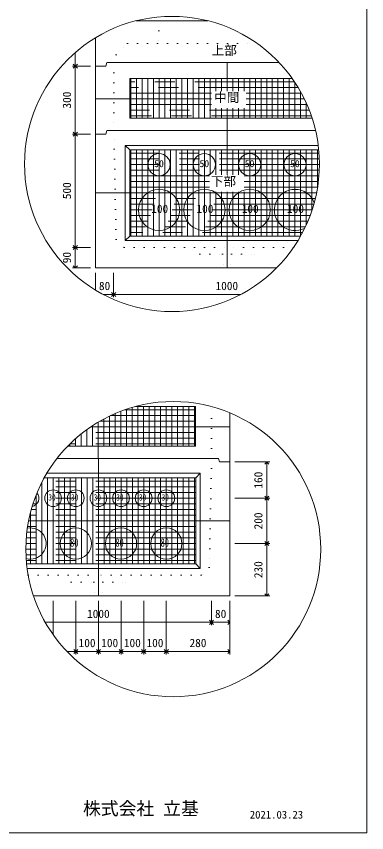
# Model space of a CAD drawing. Units: millimetres, scale not verified. Extents: x -4890 to 18490, y -2356 to 2356.
# Drawn here: x -2944 to -1830, y -1919 to 674 of the extents above; entities that cross this region are included whole.
import ezdxf
from ezdxf.enums import TextEntityAlignment as Align

# ---------------------------------------------------------------- set-up
doc = ezdxf.new("R2010")
doc.units = ezdxf.units.MM
doc.header["$LTSCALE"] = 10
for name, pattern in [('DASHED1', [1.8, 1.2, -0.6]), ('USER2', [50.8, 31.75, -6.35, 6.35, -6.35]), ('USER5', [3.185, 0.01, -3.175])]:
    doc.linetypes.add(name, pattern=pattern)
for name, color, linetype, lineweight in [('0-2_waku', 7, 'Continuous', 18), ('0-3_gaikei', 7, 'Continuous', 18), ('0-4_kakure', 7, 'DASHED1', 5), ('0-5_sunpou', 7, 'Continuous', 5), ('0-7_hole', 7, 'Continuous', 18), ('0-8_uchigawa', 6, 'Continuous', 18), ('0-9_文字１', 7, 'Continuous', 18), ('0-C_コア部分\u3000寸法補助線3', 150, 'USER2', 18), ('1-2_uchigawa2', 6, 'USER2', 18), ('1-3_コア部分\u3000寸法補助線2', 150, 'USER2', 18), ('1-4_コア部分\u3000中心補助線', 1, 'Continuous', 18), ('1-5_コア部分\u3000寸法補助線', 7, 'USER2', 5)]:
    doc.layers.add(name, color=color, linetype=linetype, lineweight=lineweight)
doc.styles.add('ＭＳ ゴシック', font='')
doc.styles.get('ＭＳ ゴシック').set_extended_font_data('MS Gothic')

# ---------------------------------------------------------------- blocks, each defined once
blk = doc.blocks.new('_Open90')
at = {"layer": '0-5_sunpou'}
blk.add_line((0, 0), (-1, 0), dxfattribs=at)
blk.add_lwpolyline([(-0.5, 0.5), (0, 0), (-0.5, -0.5)], dxfattribs=at)

msp = doc.modelspace()

# ---------------------------------------------------------------- linework, layer by layer
at = {"layer": '0-2_waku'}
for p in [(-1830.04, 2356.01), (-4890.04, -1918.99), (-4890.04, -1918.99), (-4890.04, -1918.99), (-4890.04, -1918.99)]:
    msp.add_line(p, (-1830.04, -1918.99), dxfattribs=at)
at = {"layer": '0-3_gaikei'}
for p, q in [((-2562.79, 660.36), (-2508.74, 660.36)), ((-2562.79, 660.36), (-2508.74, 660.36)), ((-2562.79, 660.36), (-2508.74, 660.36)), ((-2335.69, 660.36), (-2562.79, 660.36)), ((-2562.74, 660.36), (-2335.69, 660.36)), ((-2562.74, 660.36), (-2335.69, 660.36)), ((-2692.34, 516.36), (-2692.34, 606.38)), ((-2656.34, 527.16), (-2659.94, 516.36)), ((-2274.13, 527.16), (-2655.73, 527.16)), ((-2108.15, 527.16), (-2274.74, 527.16)), ((-2692.34, 516.36), (-2692.34, -124.44)), ((-2659.94, 516.36), (-2692.34, 516.36)), ((-2659.94, 516.36), (-2692.34, 516.36)), ((-2659.94, 300.36), (-2692.34, 300.36)), ((-2659.94, 300.36), (-2692.34, 300.36)), ((-2656.34, 311.16), (-2659.94, 300.36)), ((-2274.13, 311.16), (-2655.73, 311.16)), ((-1992.44, 311.16), (-2274.74, 311.16)), ((-2692.34, -124.44), (-2116.03, -124.44)), ((-2692.34, -124.44), (-2116.03, -124.44)), ((-2692.34, -124.44), (-2116.03, -124.44)), ((-2265.64, -943.02), (-2265.64, -585.07)), ((-2301.64, -730.62), (-2298.04, -741.42)), ((-2265.64, -741.42), (-2298.04, -741.42))]:
    msp.add_line(p, q, dxfattribs=at)
for points in [[(-2889.95, -1166.22), (-2265.64, -1166.22), (-2265.64, -741.42)], [(-2880.81, -1166.22), (-2265.64, -1166.22), (-2265.64, -741.42)], [(-2301.64, -730.62), (-2683.24, -730.62), (-2815.31, -730.62)]]:
    msp.add_lwpolyline(points, dxfattribs=at)
at = {"layer": '0-4_kakure', "linetype": 'USER5', "lineweight": 18}
for p, q in [((-2490.74, 660.36), (-2490.74, 672.48)), ((-2490.74, 660.36), (-2490.74, 588.36)), ((-2626.93, 552.36), (-2590.93, 588.36)), ((-2590.93, 588.36), (-2178.65, 588.36)), ((-2626.93, 552.36), (-2634.13, 527.16)), ((-2634.13, 527.16), (-2634.13, 311.16)), ((-2626.7, -34.44), (-2634.13, 311.16)), ((-2626.7, -34.44), (-2600.95, -59.64)), ((-2600.95, -59.64), (-2274.13, -59.64)), ((-2360.53, -81.24), (-2382.13, -59.64)), ((-2062.48, -59.64), (-2274.13, -59.64)), ((-2187.73, -81.24), (-2166.13, -59.64)), ((-2360.53, -81.24), (-2288.53, -81.24)), ((-2288.53, -81.24), (-2285.65, -124.44)), ((-2259.73, -81.24), (-2262.61, -124.44)), ((-2259.73, -81.24), (-2187.73, -81.24)), ((-2323.24, -730.62), (-2323.24, -565.49)), ((-2323.24, -730.62), (-2330.67, -1076.22)), ((-2330.67, -1076.22), (-2356.42, -1101.42)), ((-2906.48, -1101.42), (-2683.24, -1101.42)), ((-2769.64, -1123.02), (-2791.24, -1101.42)), ((-2356.42, -1101.42), (-2683.24, -1101.42)), ((-2596.84, -1123.02), (-2575.24, -1101.42)), ((-2769.64, -1123.02), (-2697.64, -1123.02)), ((-2697.64, -1123.02), (-2694.76, -1166.22)), ((-2668.84, -1123.02), (-2671.72, -1166.22)), ((-2668.84, -1123.02), (-2596.84, -1123.02))]:
    msp.add_line(p, q, dxfattribs=at)
at = {"layer": '0-5_sunpou', "color": 150, "lineweight": 18}
for p, q in [((-2756.65, 559.48), (-2756.65, 529.32)), ((-2708.18, 516.36), (-2766.01, 516.36)), ((-2724.02, 516.36), (-2766.01, 516.36)), ((-2756.65, 503.4), (-2756.65, 313.32)), ((-2708.18, 300.36), (-2766.01, 300.36)), ((-2708.18, 300.36), (-2766.01, 300.36)), ((-2756.65, 287.4), (-2756.65, -46.68)), ((-2708.18, -59.64), (-2766.01, -59.64)), ((-2724.02, -59.64), (-2766.01, -59.64)), ((-2756.65, -72.6), (-2756.65, -111.48)), ((-2708.18, -124.44), (-2766.01, -124.44)), ((-2692.34, -140.28), (-2692.34, -195.49)), ((-2634.74, -140.28), (-2634.74, -218.34)), ((-2634.74, -140.28), (-2634.74, -218.34)), ((-2668.56, -208.98), (-2647.7, -208.98)), ((-2621.78, -208.98), (-2229.92, -208.98)), ((-2249.8, -741.42), (-2138.49, -741.42)), ((-2147.85, -754.38), (-2147.85, -843.66)), ((-2249.8, -856.62), (-2138.49, -856.62)), ((-2249.8, -856.62), (-2138.49, -856.62)), ((-2147.85, -869.58), (-2147.85, -987.66)), ((-2249.8, -1000.62), (-2138.49, -1000.62)), ((-2249.8, -1000.62), (-2138.49, -1000.62)), ((-2147.85, -1013.58), (-2147.85, -1153.26)), ((-2249.8, -1166.22), (-2138.49, -1166.22)), ((-2827.24, -1182.06), (-2827.24, -1289.87)), ((-2755.24, -1182.06), (-2755.24, -1352.52)), ((-2755.24, -1182.06), (-2755.24, -1352.52)), ((-2683.24, -1182.06), (-2683.24, -1352.52)), ((-2683.24, -1182.06), (-2683.24, -1352.52)), ((-2611.24, -1182.06), (-2611.24, -1352.52)), ((-2611.24, -1182.06), (-2611.24, -1352.52)), ((-2539.24, -1182.06), (-2539.24, -1352.52)), ((-2539.24, -1182.06), (-2539.24, -1352.52)), ((-2467.24, -1182.06), (-2467.24, -1352.52)), ((-2467.24, -1182.06), (-2467.24, -1352.52)), ((-2323.24, -1182.06), (-2323.24, -1260.13)), ((-2323.24, -1182.06), (-2323.24, -1260.13)), ((-2265.64, -1182.06), (-2265.64, -1260.13)), ((-2265.64, -1182.06), (-2265.64, -1352.52)), ((-2852.21, -1250.77), (-2336.2, -1250.77)), ((-2310.28, -1250.77), (-2278.6, -1250.77)), ((-2783.1, -1343.16), (-2768.2, -1343.16)), ((-2742.28, -1343.16), (-2696.2, -1343.16)), ((-2670.28, -1343.16), (-2624.2, -1343.16)), ((-2598.28, -1343.16), (-2552.2, -1343.16)), ((-2526.28, -1343.16), (-2480.2, -1343.16)), ((-2454.28, -1343.16), (-2278.6, -1343.16))]:
    msp.add_line(p, q, dxfattribs=at)
for centre in [(-2449.24, 205.44), (-2445.03, -1018.27)]:
    msp.add_circle(centre, 468.88, dxfattribs=at)
at = {"layer": '0-7_hole'}
for centre, radius in [((-2490.13, 203.16), 35.28), ((-2346.13, 203.16), 35.28), ((-2202.13, 203.16), 35.28), ((-2058.13, 203.16), 35.28), ((-2490.13, 59.16), 65.52), ((-2346.13, 59.16), 65.52), ((-2202.13, 59.16), 65.52), ((-2827.24, -856.62), 26.64), ((-2755.24, -856.62), 26.64), ((-2683.24, -856.62), 26.64), ((-2611.24, -856.62), 26.64), ((-2539.24, -856.62), 26.64), ((-2467.24, -856.62), 26.64), ((-2755.24, -1000.62), 49.68), ((-2611.24, -1000.62), 49.68), ((-2467.24, -1000.62), 49.68)]:
    msp.add_circle(centre, radius, dxfattribs=at)
for centre, radius, start, end in [((-2058.13, 59.16), 65.52, 20.66629, 298.32089), ((-2899.24, -856.62), 26.64, 281.59033, 39.2294), ((-2899.24, -1000.62), 49.68, 253.99064, 101.55918)]:
    msp.add_arc(centre, radius, start, end, dxfattribs=at)
at = {"layer": '0-8_uchigawa'}
for p, q in [((-2598.13, 264.36), (-2583.73, 249.96)), ((-2598.13, -38.04), (-2598.13, 264.36)), ((-2583.73, 249.96), (-2274.13, 249.96)), ((-2583.73, -23.64), (-2583.73, 249.96)), ((-2274.13, 249.96), (-1982.48, 249.96)), ((-2598.13, -38.04), (-2583.73, -23.64)), ((-2583.73, -23.64), (-2040.13, -23.64)), ((-2598.13, -38.04), (-2048.53, -38.04)), ((-2359.24, -1079.82), (-2359.24, -777.42)), ((-2373.64, -1065.42), (-2373.64, -791.82)), ((-2911.53, -1065.42), (-2373.64, -1065.42)), ((-2909.85, -1079.82), (-2359.24, -1079.82)), ((-2359.24, -1079.82), (-2373.64, -1065.42))]:
    msp.add_line(p, q, dxfattribs=at)
for points in [[(-2598.13, 264.36), (-2274.13, 264.36), (-1984.08, 264.36)], [(-2855.6, -791.82), (-2683.24, -791.82), (-2373.64, -791.82), (-2359.24, -777.42)], [(-2847.32, -777.42), (-2683.24, -777.42), (-2359.24, -777.42)]]:
    msp.add_lwpolyline(points, dxfattribs=at)
at = {"layer": '0-C_コア部分\u3000寸法補助線3'}
for p, q in [((-2580.13, 350.76), (-2580.13, 476.76)), ((-2544.13, 350.76), (-2544.13, 476.76)), ((-2508.13, 350.76), (-2508.13, 476.76)), ((-2472.13, 350.76), (-2472.13, 476.76)), ((-2436.13, 350.76), (-2436.13, 476.76)), ((-2400.13, 350.76), (-2400.13, 476.76)), ((-2364.13, 350.76), (-2364.13, 476.76)), ((-2328.13, 350.76), (-2328.13, 476.76)), ((-2292.13, 436.99), (-2292.13, 476.76)), ((-2256.13, 436.99), (-2256.13, 476.76)), ((-2220.13, 436.99), (-2220.13, 476.76)), ((-2184.13, 350.76), (-2184.13, 476.76)), ((-2148.13, 350.76), (-2148.13, 476.76)), ((-2112.13, 350.76), (-2112.13, 476.76)), ((-2076.13, 350.76), (-2076.13, 476.76)), ((-2323.13, 429.96), (-2583.73, 429.96)), ((-2037.61, 429.96), (-2212.96, 429.96)), ((-2040.13, 350.76), (-2040.13, 434.52)), ((-2323.13, 393.96), (-2583.73, 393.96)), ((-2019.93, 393.96), (-2212.96, 393.96)), ((-2292.13, 350.76), (-2292.13, 383.09)), ((-2256.13, 350.76), (-2256.13, 383.09)), ((-2220.13, 350.76), (-2220.13, 383.09)), ((-2004.13, 350.76), (-2004.13, 352.83)), ((-1981.58, 239.16), (-2583.73, 239.16)), ((-2580.13, -23.64), (-2580.13, 249.96)), ((-2544.13, -23.64), (-2544.13, 249.96)), ((-2508.13, -23.64), (-2508.13, 249.96)), ((-2472.13, -23.64), (-2472.13, 249.96)), ((-2436.13, -23.64), (-2436.13, 249.96)), ((-2400.13, -23.64), (-2400.13, 249.96)), ((-2364.13, -23.64), (-2364.13, 249.96)), ((-2328.13, 171.19), (-2328.13, 249.96)), ((-2292.13, 171.19), (-2292.13, 249.96)), ((-2256.13, 171.19), (-2256.13, 249.96)), ((-2220.13, 171.19), (-2220.13, 249.96)), ((-2184.13, -23.64), (-2184.13, 249.96)), ((-2148.13, -23.64), (-2148.13, 249.96)), ((-2112.13, -23.64), (-2112.13, 249.96)), ((-2076.13, -23.64), (-2076.13, 249.96)), ((-2040.13, -23.64), (-2040.13, 249.96)), ((-2004.13, 58.06), (-2004.13, 249.96)), ((-1980.37, 203.16), (-2583.73, 203.16)), ((-2329.75, 167.16), (-2583.73, 167.16)), ((-1981.93, 167.16), (-2219.59, 167.16)), ((-2329.75, 131.16), (-2583.73, 131.16)), ((-1986.28, 131.16), (-2219.59, 131.16)), ((-2328.13, -23.64), (-2328.13, 117.29)), ((-2292.13, -23.64), (-2292.13, 117.29)), ((-2256.13, -23.64), (-2256.13, 117.29)), ((-2220.13, -23.64), (-2220.13, 117.29)), ((-1993.51, 95.16), (-2583.73, 95.16)), ((-2003.76, 59.16), (-2583.73, 59.16)), ((-2017.24, 23.16), (-2583.73, 23.16)), ((-2034.27, -12.84), (-2583.73, -12.84)), ((-2557.85, -691.02), (-2557.85, -565.02)), ((-2521.85, -691.02), (-2521.85, -565.02)), ((-2485.85, -691.02), (-2485.85, -565.02)), ((-2449.85, -691.02), (-2449.85, -565.02)), ((-2413.85, -691.02), (-2413.85, -565.02)), ((-2377.85, -691.02), (-2377.85, -565.02)), ((-2629.85, -691.02), (-2629.85, -587.36)), ((-2593.85, -691.02), (-2593.85, -573.64)), ((-2374.25, -611.82), (-2678.79, -611.82)), ((-2665.85, -691.02), (-2665.85, -604.65)), ((-2374.25, -647.82), (-2732.46, -647.82)), ((-2701.85, -691.02), (-2701.85, -625.99)), ((-2737.85, -691.02), (-2737.85, -652.08)), ((-2773.85, -691.02), (-2773.85, -684.02)), ((-2373.64, -802.62), (-2861.37, -802.62)), ((-2845.24, -1065.42), (-2845.24, -791.82)), ((-2809.24, -1065.42), (-2809.24, -791.82)), ((-2773.24, -1065.42), (-2773.24, -791.82)), ((-2737.24, -1065.42), (-2737.24, -791.82)), ((-2701.24, -1065.42), (-2701.24, -791.82)), ((-2665.24, -1065.42), (-2665.24, -791.82)), ((-2629.24, -1065.42), (-2629.24, -791.82)), ((-2593.24, -1065.42), (-2593.24, -791.82)), ((-2557.24, -1065.42), (-2557.24, -791.82)), ((-2521.24, -1065.42), (-2521.24, -791.82)), ((-2485.24, -1065.42), (-2485.24, -791.82)), ((-2449.24, -1065.42), (-2449.24, -791.82)), ((-2413.24, -1065.42), (-2413.24, -791.82)), ((-2377.24, -1065.42), (-2377.24, -791.82)), ((-2881.24, -1065.42), (-2881.24, -846.32)), ((-2373.64, -838.62), (-2878.13, -838.62)), ((-2373.64, -874.62), (-2891.36, -874.62)), ((-2373.64, -910.62), (-2901.38, -910.62)), ((-2373.64, -946.62), (-2908.4, -946.62)), ((-2373.64, -982.62), (-2912.55, -982.62)), ((-2373.64, -1018.62), (-2913.91, -1018.62)), ((-2373.64, -1054.62), (-2912.5, -1054.62))]:
    msp.add_line(p, q, dxfattribs=at)
at = {"layer": '1-2_uchigawa2'}
for p, q in [((-2583.73, 476.76), (-2274.13, 476.76)), ((-2583.73, 476.76), (-2583.73, 350.76)), ((-2066.84, 476.76), (-2274.13, 476.76)), ((-2583.73, 350.76), (-2274.13, 350.76)), ((-2003.45, 350.76), (-2274.13, 350.76)), ((-2374.25, -565.02), (-2565.08, -565.02)), ((-2374.25, -565.02), (-2374.25, -691.02)), ((-2780.82, -691.02), (-2683.85, -691.02)), ((-2374.25, -691.02), (-2683.85, -691.02))]:
    msp.add_line(p, q, dxfattribs=at)
at = {"layer": '1-3_コア部分\u3000寸法補助線2'}
for p, q in [((-2562.13, 350.76), (-2562.13, 476.76)), ((-2526.13, 350.76), (-2526.13, 476.76)), ((-2490.13, 350.76), (-2490.13, 476.76)), ((-2454.13, 350.76), (-2454.13, 476.76)), ((-2382.13, 350.76), (-2382.13, 476.76)), ((-2310.13, 436.99), (-2310.13, 476.76)), ((-2238.13, 436.99), (-2238.13, 476.76)), ((-2166.13, 350.76), (-2166.13, 476.76)), ((-2094.13, 350.76), (-2094.13, 476.76)), ((-2047.95, 447.96), (-2583.73, 447.96)), ((-2022.13, 350.76), (-2022.13, 398.89)), ((-2012.47, 375.96), (-2583.73, 375.96)), ((-2310.13, 350.76), (-2310.13, 383.09)), ((-2238.13, 350.76), (-2238.13, 383.09)), ((-2526.13, -23.64), (-2526.13, 249.96)), ((-2490.13, -23.64), (-2490.13, 249.96)), ((-2454.13, -23.64), (-2454.13, 249.96)), ((-2382.13, -23.64), (-2382.13, 249.96)), ((-2310.13, 171.19), (-2310.13, 249.96)), ((-2238.13, 171.19), (-2238.13, 249.96)), ((-2166.13, -23.64), (-2166.13, 249.96)), ((-2094.13, -23.64), (-2094.13, 249.96)), ((-2022.13, 11.99), (-2022.13, 249.96)), ((-1980.62, 221.16), (-2583.73, 221.16)), ((-2329.75, 149.16), (-2583.73, 149.16)), ((-1983.75, 149.16), (-2219.59, 149.16)), ((-2310.13, -23.64), (-2310.13, 117.29)), ((-2238.13, -23.64), (-2238.13, 117.29)), ((-1998.25, 77.16), (-2583.73, 77.16)), ((-2025.29, 5.16), (-2583.73, 5.16)), ((-2575.85, -691.02), (-2575.85, -568.02)), ((-2503.85, -691.02), (-2503.85, -565.02)), ((-2431.85, -691.02), (-2431.85, -565.02)), ((-2647.85, -691.02), (-2647.85, -595.53)), ((-2374.25, -593.82), (-2644.25, -593.82)), ((-2719.85, -691.02), (-2719.85, -638.38)), ((-2374.25, -665.82), (-2754.26, -665.82)), ((-2791.24, -1065.42), (-2791.24, -791.82)), ((-2719.24, -1065.42), (-2719.24, -791.82)), ((-2647.24, -1065.42), (-2647.24, -791.82)), ((-2575.24, -1065.42), (-2575.24, -791.82)), ((-2503.24, -1065.42), (-2503.24, -791.82)), ((-2431.24, -1065.42), (-2431.24, -791.82)), ((-2373.64, -820.62), (-2870.21, -820.62)), ((-2863.24, -1065.42), (-2863.24, -806.26)), ((-2899.24, -1065.42), (-2899.24, -901.91)), ((-2373.64, -892.62), (-2896.76, -892.62)), ((-2373.64, -964.62), (-2910.83, -964.62)), ((-2373.64, -1036.62), (-2913.55, -1036.62))]:
    msp.add_line(p, q, dxfattribs=at)
at = {"layer": '1-4_コア部分\u3000中心補助線'}
for p, q in [((-2274.13, 436.99), (-2274.13, 527.16)), ((-2323.13, 411.96), (-2692.34, 411.96)), ((-2028.29, 411.96), (-2212.96, 411.96)), ((-2274.13, 311.16), (-2274.13, 383.09)), ((-2274.13, 171.19), (-2274.13, 311.16)), ((-2691.73, 113.16), (-1989.53, 113.16)), ((-2274.13, -124.44), (-2274.13, 117.29)), ((-2683.85, -730.62), (-2683.85, -614.78)), ((-2266.87, -629.82), (-2707.62, -629.82)), ((-2683.24, -1166.22), (-2683.24, -730.62)), ((-2905.26, -928.62), (-2265.64, -928.62))]:
    msp.add_line(p, q, dxfattribs=at)
at = {"layer": '1-5_コア部分\u3000寸法補助線'}
for p, q in [((-2562.13, 350.76), (-2562.13, 476.76)), ((-2490.13, 350.76), (-2490.13, 476.76)), ((-2418.13, 350.76), (-2418.13, 476.76)), ((-2346.13, 350.76), (-2346.13, 476.76)), ((-2202.13, 350.76), (-2202.13, 476.76)), ((-2130.13, 350.76), (-2130.13, 476.76)), ((-2059.4, 465.96), (-2583.73, 465.96)), ((-2058.13, 350.76), (-2058.13, 464.05)), ((-2005.86, 357.96), (-2583.73, 357.96)), ((-2562.13, -23.64), (-2562.13, 249.96)), ((-2490.13, -23.64), (-2490.13, 249.96)), ((-2418.13, -23.64), (-2418.13, 249.96)), ((-2346.13, -23.64), (-2346.13, 249.96)), ((-2202.13, -23.64), (-2202.13, 249.96)), ((-2130.13, -23.64), (-2130.13, 249.96)), ((-2058.13, -23.64), (-2058.13, 249.96)), ((-1986.13, 132.13), (-1986.13, 249.96)), ((-1980.8, 185.16), (-2583.73, 185.16)), ((-2010.08, 41.16), (-2583.73, 41.16)), ((-2539.85, -691.02), (-2539.85, -565.02)), ((-2467.85, -691.02), (-2467.85, -565.02)), ((-2395.85, -691.02), (-2395.85, -565.02)), ((-2611.85, -691.02), (-2611.85, -580.08)), ((-2374.25, -575.82), (-2600.22, -575.82)), ((-2755.85, -691.02), (-2755.85, -667.22)), ((-2374.25, -683.82), (-2773.65, -683.82)), ((-2827.24, -1065.42), (-2827.24, -791.82)), ((-2755.24, -1065.42), (-2755.24, -791.82)), ((-2611.24, -1065.42), (-2611.24, -791.82)), ((-2539.24, -1065.42), (-2539.24, -791.82)), ((-2467.24, -1065.42), (-2467.24, -791.82)), ((-2395.24, -1065.42), (-2395.24, -791.82)), ((-2373.64, -856.62), (-2885.16, -856.62)), ((-2899.24, -1065.42), (-2899.24, -901.91)), ((-2373.64, -1000.62), (-2913.57, -1000.62))]:
    msp.add_line(p, q, dxfattribs=at)

# ---------------------------------------------------------------- block references
at = {"layer": '0-5_sunpou', "xscale": 12.96, "yscale": 12.96}
for p, rotation in [((-2756.65, 516.36), 270), ((-2756.65, 516.36), 90), ((-2756.65, 300.36), 270), ((-2756.65, 300.36), 90), ((-2756.65, -59.64), 270), ((-2756.65, -59.64), 90), ((-2756.65, -124.44), 270), ((-2634.74, -208.98), 180), ((-2147.85, -741.42), 90), ((-2147.85, -856.62), 270), ((-2147.85, -856.62), 90), ((-2147.85, -1000.62), 270), ((-2147.85, -1000.62), 90), ((-2147.85, -1166.22), 270), ((-2323.24, -1250.77), 180), ((-2755.24, -1343.16), 180), ((-2683.24, -1343.16), 180), ((-2611.24, -1343.16), 180), ((-2539.24, -1343.16), 180), ((-2467.24, -1343.16), 180)]:
    msp.add_blockref('_Open90', p, dxfattribs=dict(at, rotation=rotation))
for p in [(-2634.74, -208.98), (-2323.24, -1250.77), (-2265.64, -1250.77), (-2755.24, -1343.16), (-2683.24, -1343.16), (-2611.24, -1343.16), (-2539.24, -1343.16), (-2467.24, -1343.16), (-2265.64, -1343.16)]:
    msp.add_blockref('_Open90', p, dxfattribs=at)

# ---------------------------------------------------------------- texts
at = {"layer": '0-5_sunpou', "style": 'ＭＳ ゴシック'}
for s, p in [('300', (-2762.41, 381.36)), ('500', (-2762.41, 93.36)), ('90', (-2762.41, -110.04)), ('160', (-2153.61, -826.02)), ('200', (-2153.61, -955.62)), ('230', (-2153.61, -1110.42))]:
    msp.add_text(s, height=26.39, rotation=90, dxfattribs=at).set_placement(p, align=Align.BOTTOM_LEFT)
for s, p in [('80', (-2681.54, -203.22)), ('1000', (-2310.74, -203.22)), ('1000', (-2719.24, -1245.01)), ('80', (-2312.44, -1245.01)), ('100', (-2746.24, -1337.4)), ('100', (-2674.24, -1337.4)), ('100', (-2602.24, -1337.4)), ('100', (-2530.24, -1337.4)), ('280', (-2393.44, -1337.4))]:
    msp.add_text(s, height=26.39, dxfattribs=at).set_placement(p, align=Align.BOTTOM_LEFT)
at = {"layer": '0-9_文字１', "style": 'ＭＳ ゴシック'}
for s, height, p in [('上部', 29.33, (-2322.93, 542.73)), ('中間', 29.33, (-2315.21, 393.26)), ('50', 22.43, (-2505.67, 188.52)), ('50', 22.43, (-2361.67, 188.52)), ('50', 22.43, (-2217.67, 188.52)), ('50', 22.43, (-2073.67, 188.52)), ('下部', 29.33, (-2325.44, 127.01)), ('100', 26.39, (-2515.29, 41.76)), ('100', 26.39, (-2371.29, 41.76)), ('100', 26.39, (-2227.29, 41.76)), ('100', 26.39, (-2083.29, 41.76)), ('株式会社 立基', 41.57, (-2732.27, -1875.51)), ('2021.03.23', 24.94, (-2201.76, -1881.72))]:
    msp.add_text(s, height=height, dxfattribs=at).set_placement(p, align=Align.BOTTOM_LEFT)
at = {"layer": '0-9_文字１', "style": 'ＭＳ ゴシック', "width": 0.7}
for s, height, p in [('30', 20.19, (-2842.36, -869.97)), ('30', 20.19, (-2770.36, -869.97)), ('30', 20.19, (-2698.36, -869.97)), ('30', 20.19, (-2626.36, -869.97)), ('30', 20.19, (-2554.36, -869.97)), ('30', 20.19, (-2482.36, -869.97)), ('80', 26.39, (-2773.29, -1018.4)), ('80', 26.39, (-2629.29, -1018.4)), ('80', 26.39, (-2485.29, -1018.4))]:
    msp.add_text(s, height=height, dxfattribs=at).set_placement(p, align=Align.BOTTOM_LEFT)

doc.saveas('drawing.dxf')
